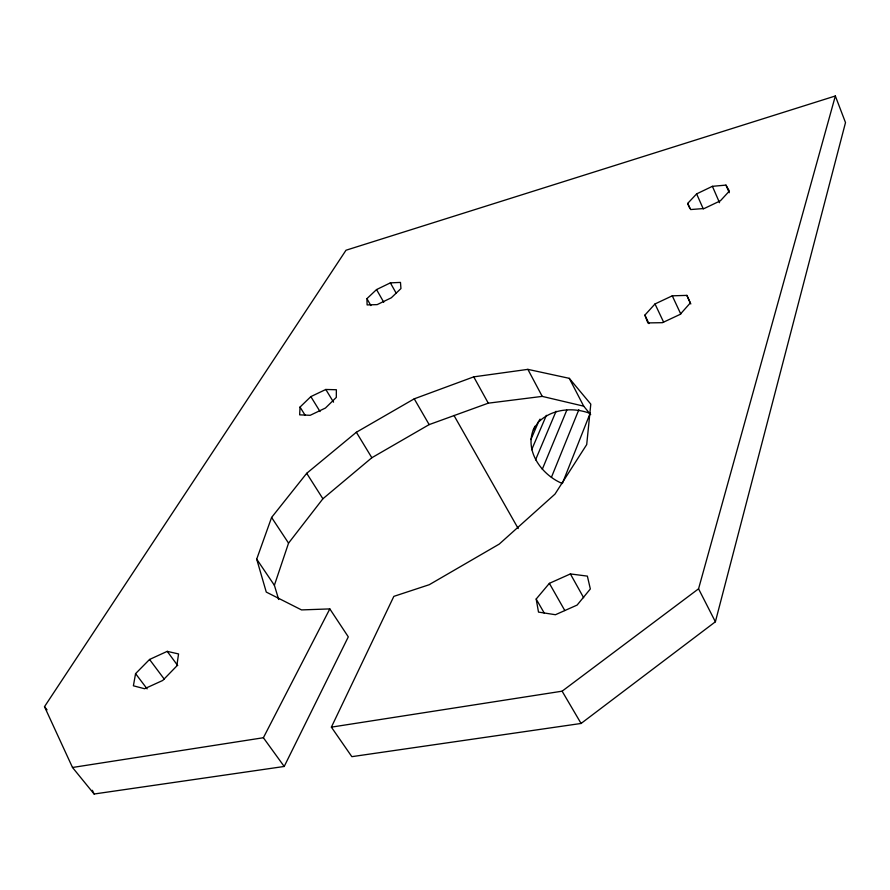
<?xml version="1.0" encoding="UTF-8"?>
<svg xmlns="http://www.w3.org/2000/svg" width="890" height="890" viewBox="0 0 890 890"><rect width="100%" height="100%" fill="white"/><g stroke="black" fill="none" stroke-linecap="round" stroke-linejoin="round"><path stroke-width="1.33" d="M300.03 407.075L299.663 414.851L310.165 415.307L325.44 408.043L336.309 397.396L336.364 389.742L325.807 389.475L310.844 396.617L300.03 407.075L305.048 415.129M135.569 673.641L133.389 685.801L144.581 688.738L162.703 680.472L176.81 665.954L178.556 653.939L167.22 651.358L149.553 659.468L135.569 673.641L147.117 688.882M590.226 413.082L562.358 483.504C540.92 474.748 522.697 448.894 535.024 426.154M715.382 621.787L845.5 122.586L835.343 95.987L345.999 250.235L44.5 706.671L72.502 767.48L94.106 794.014L284.199 766.468L348.301 636.862L329.823 608.905L301.521 609.917L266.266 592.073L256.698 559.143L271.595 517.457L306.705 473.313L356.356 432.251L414.239 398.831L473.736 376.859L527.87 369.361L569.277 378.328L590.793 404.138L586.71 444.577L554.982 494.106L499.223 544.101L429.291 584.697L393.847 596.367L331.38 727.141L351.839 756.667L581.081 723.459L715.382 621.787L698.561 588.813L835.343 95.987M278.67 599.493L274.387 585.275L288.549 543.134L322.892 498.778L371.842 457.738L429.158 424.608L488.276 403.17L542.232 396.384L583.695 406.163L590.682 414.673M551.433 477.296L578.845 409.689M542.299 469.253L566.785 410.168M535.546 459.863L556.072 411.247M531.653 449.739L546.382 415.319M530.896 439.549L538.572 421.749M533.377 429.959L540.063 419.112M72.502 767.48L263.384 737.732L329.823 608.905M536.169 599.048L549.364 583.351L570.39 573.928L587.367 576.119L590.337 588.957L577.109 605.078L555.449 614.723L538.506 612.098L536.169 599.048L544.357 613.255M686.88 295.38L690.262 303.012L680.138 314.381L662.438 322.681L647.842 322.914L644.883 315.116L655.007 303.957L672.273 295.825L686.88 295.38L690.829 303.957M687.636 203.454L696.625 193.887L712.401 186.321L725.962 185.109L729.377 191.061L720.399 200.795L704.268 208.494L690.696 209.551L687.636 203.454L689.872 208.483M366.914 298.662L376.537 289.573L390.365 282.864L400.478 282.408L400.945 288.56L391.289 297.805L377.193 304.614L367.114 304.925L366.914 298.662L370.896 305.593M538.973 421.649C552.379 408.688 573.416 407.041 590.281 413.483M331.38 727.141L562.113 691.185L698.561 588.813M44.5 706.671L47.048 709.842M149.553 659.468L164.194 679.059M167.22 651.358L177.722 665.575M263.384 737.732L284.199 766.468M256.698 559.143L274.387 585.275M271.595 517.457L288.549 543.134M306.705 473.313L322.892 498.778M310.844 396.617L320.055 411.558M325.807 389.475L333.539 402.169M356.356 432.251L371.842 457.738M562.113 691.185L581.081 723.459M414.239 398.831L429.158 424.608M376.537 289.573L383.757 302.244M453.978 415.452L518.225 528.593M549.364 583.351L564.816 610.562M390.365 282.864L396.228 293.277M570.39 573.928L583.651 597.713M473.736 376.859L488.276 403.17M527.87 369.361L542.232 396.384M569.277 378.328L583.695 406.163M644.883 315.116L648.955 323.604M655.007 303.957L663.606 322.113M92.36 790.287L94.106 794.014M672.273 295.825L680.783 314.059M696.625 193.887L703.278 208.928M712.401 186.321L719.52 202.697M725.962 185.109L729.233 192.73"/></g></svg>
